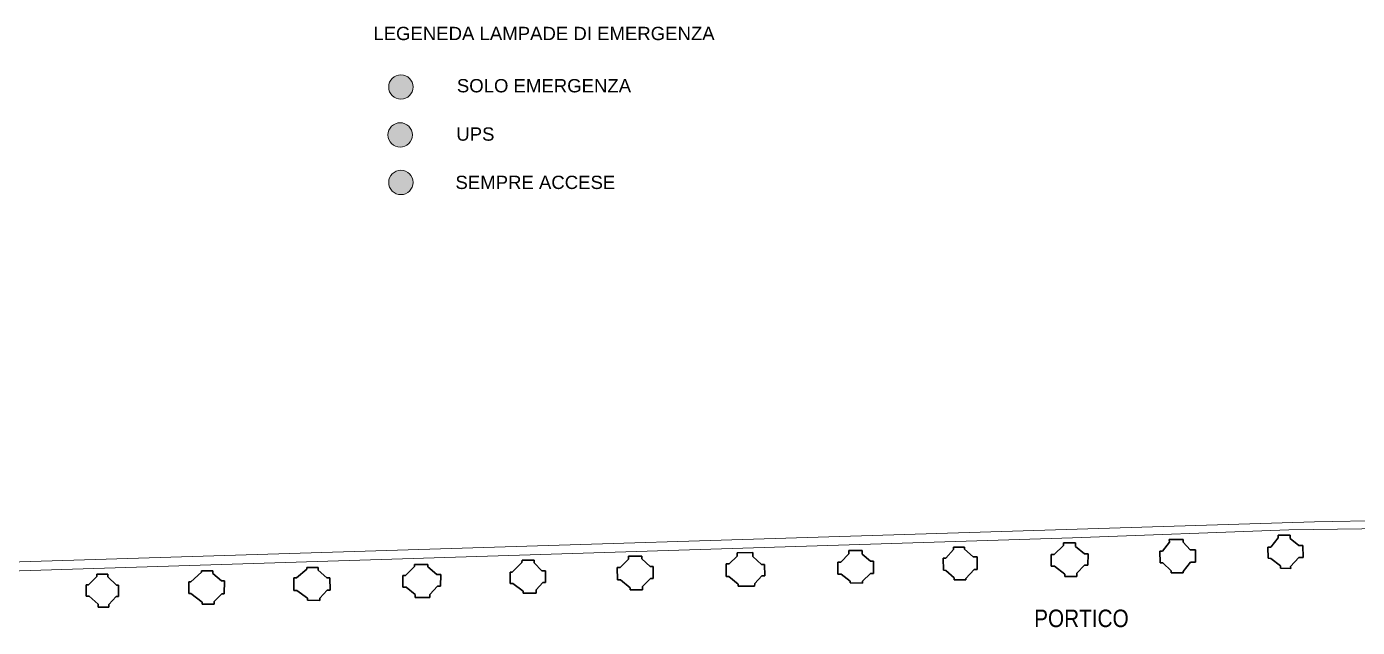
# Model space of a CAD drawing. Header units: millimetres. Extents: x 13761 to 25601, y 1427 to 9827.
# Drawn here: x 17031 to 20036, y 3949 to 5304 of the extents above; entities that cross this region are included whole.
import ezdxf
from ezdxf.enums import TextEntityAlignment as Align

# ---------------------------------------------------------------- set-up
doc = ezdxf.new("R2010")
doc.units = ezdxf.units.MM
doc.layers.add('lampade di emergenza S.E.', color=3, linetype='Continuous', lineweight=18)
doc.layers.add('muri', color=7, linetype='Continuous', lineweight=9)
doc.styles.add('ducale_200', font='arial.ttf', dxfattribs={"height": 1})
doc.styles.get("Standard").update_dxf_attribs({"font": 'arial.ttf'})

msp = doc.modelspace()

# ---------------------------------------------------------------- hatches: boundary and pattern name
at = {"layer": 'lampade di emergenza S.E.'}
for color, points in [(256, [(17848.6, 5168.2, 1), (17903.6, 5168.2, 1)]), (6, [(17847, 5060.1, 1), (17902, 5060.1, 1)]), (5, [(17848.6, 4952.8, 1), (17903.6, 4952.8, 1)])]:
    msp.add_hatch(color=color, dxfattribs=at).paths.add_polyline_path(points)

# ---------------------------------------------------------------- linework, layer by layer
msp.add_circle((17876.1, 5168.2), 27.5, dxfattribs=at)
at = {"layer": 'lampade di emergenza S.E.', "color": 6}
msp.add_circle((17874.5, 5060.1), 27.5, dxfattribs=at)
at = {"layer": 'lampade di emergenza S.E.', "color": 5}
msp.add_circle((17876.1, 4952.8), 27.5, dxfattribs=at)
at = {"layer": 'muri', "color": 252}
for p, q in [((19939.7, 4187.1), (21343.2, 4210)), ((16720.6, 4087.8), (19939.7, 4187.1)), ((21068.8, 4187.2), (19881.7, 4168.8)), ((19392.8, 4150.5), (16702.3, 4066.5)), ((19881.7, 4168.8), (19392.8, 4150.5))]:
    msp.add_line(p, q, dxfattribs=at)
at = {"layer": 'muri', "linetype": 'ByBlock', "lineweight": 30}
for p, q in [((19642.8, 4147.4), (19611.2, 4147.4)), ((19611.2, 4147.4), (19611.8, 4140.8)), ((19642.8, 4140.8), (19642.8, 4147.4)), ((19857.2, 4151), (19840.4, 4130.1)), ((19884.7, 4157.1), (19857.2, 4157.1)), ((19857.2, 4157.1), (19857.2, 4151)), ((19884.7, 4149.5), (19884.7, 4157.1)), ((19904.1, 4133.7), (19884.7, 4149.5)), ((18670.6, 4117.4), (18635.5, 4116.9)), ((18670.6, 4108.7), (18670.6, 4117.4)), ((18918.1, 4122.5), (18887.6, 4122.5)), ((18887.6, 4122.5), (18887.6, 4114.8)), ((18918.1, 4114.3), (18918.1, 4122.5)), ((19124.4, 4124.5), (19106.5, 4105.1)), ((19149.3, 4130.1), (19124.4, 4130.1)), ((19124.4, 4130.1), (19124.4, 4124.5)), ((19149.3, 4125), (19149.3, 4130.1)), ((19168.2, 4108.2), (19149.3, 4125)), ((19372.9, 4133.7), (19351.5, 4113.3)), ((19399.4, 4139.3), (19372.9, 4139.3)), ((19372.9, 4139.3), (19372.9, 4133.7)), ((19399.4, 4131.6), (19399.4, 4139.3)), ((19419.8, 4114.8), (19399.4, 4131.6)), ((19596, 4120.9), (19590.4, 4120.9)), ((19590.4, 4120.9), (19590.9, 4094.4)), ((19611.8, 4140.8), (19596, 4120.9)), ((19658.6, 4123.5), (19642.8, 4140.8)), ((19670.3, 4123.5), (19658.6, 4123.5)), ((19670.8, 4096), (19670.3, 4123.5)), ((19840.4, 4130.1), (19834.3, 4130.1)), ((19834.3, 4130.1), (19834.8, 4104.6)), ((19913.2, 4133.7), (19904.1, 4133.7)), ((19913.8, 4106.7), (19913.2, 4133.7)), ((17937.3, 4090.9), (17906.7, 4090.9)), ((17906.7, 4090.9), (17906.7, 4085.8)), ((17937.3, 4085.3), (17937.3, 4090.9)), ((18149.6, 4095), (18127.2, 4073.6)), ((18150.1, 4100.1), (18149.6, 4095)), ((18177.1, 4100.1), (18150.1, 4100.1)), ((18177.1, 4094.4), (18177.1, 4100.1)), ((18194.4, 4076.1), (18177.1, 4094.4)), ((18390.5, 4102.6), (18371.7, 4083.8)), ((18420.6, 4109.7), (18390.5, 4109.7)), ((18390.5, 4109.7), (18390.5, 4102.6)), ((18420.6, 4103.1), (18420.6, 4109.7)), ((18438.9, 4086.3), (18420.6, 4103.1)), ((18617.6, 4091.9), (18610.5, 4091.9)), ((18610.5, 4091.9), (18610.5, 4063.4)), ((18635.5, 4109.7), (18617.6, 4091.9)), ((18635.5, 4116.9), (18635.5, 4109.7)), ((18690.5, 4090.9), (18670.6, 4108.7)), ((18697.6, 4090.9), (18690.5, 4090.9)), ((18698.1, 4064.9), (18697.6, 4090.9)), ((18869.7, 4096), (18863.1, 4096)), ((18863.1, 4096), (18863.1, 4068.5)), ((18887.6, 4114.8), (18869.7, 4096)), ((18937, 4098.5), (18918.1, 4114.3)), ((18943.6, 4098.5), (18937, 4098.5)), ((18943.6, 4070.5), (18943.6, 4098.5)), ((19106.5, 4105.1), (19100.9, 4105.1)), ((19100.9, 4105.1), (19101.5, 4077.6)), ((19177.3, 4108.2), (19168.2, 4108.2)), ((19177.3, 4079.7), (19177.3, 4108.2)), ((19351.5, 4113.3), (19344.4, 4113.3)), ((19344.4, 4113.3), (19344.4, 4086.8)), ((19402.4, 4071), (19419.8, 4088.8)), ((19427.9, 4114.8), (19419.8, 4114.8)), ((19419.8, 4088.8), (19427.4, 4088.8)), ((19427.4, 4088.8), (19427.9, 4114.8)), ((19590.9, 4094.4), (19596.5, 4094.4)), ((19596.5, 4094.4), (19615.3, 4076.1)), ((19642.8, 4075.1), (19659.1, 4096)), ((19659.1, 4096), (19670.8, 4096)), ((19834.8, 4104.6), (19840.9, 4104.1)), ((19840.9, 4104.1), (19862.3, 4087.8)), ((19862.3, 4087.8), (19862.8, 4082.2)), ((19885.2, 4086.3), (19904.1, 4106.7)), ((19904.1, 4106.7), (19913.8, 4106.7)), ((17189.6, 4063.9), (17170.3, 4045)), ((17214.1, 4068.5), (17189.6, 4068.5)), ((17189.6, 4068.5), (17189.6, 4063.9)), ((17214.1, 4062.9), (17214.1, 4068.5)), ((17233.9, 4044), (17214.1, 4062.9)), ((17425.9, 4073.1), (17402, 4051.7)), ((17451.4, 4076.6), (17425.9, 4076.6)), ((17425.9, 4076.6), (17425.9, 4073.1)), ((17451.4, 4070), (17451.4, 4076.6)), ((17470.8, 4053.7), (17451.4, 4070)), ((17640.3, 4060.3), (17634.2, 4060.3)), ((17634.2, 4060.3), (17634.7, 4032.3)), ((17663.8, 4080.2), (17640.3, 4060.3)), ((17689.2, 4083.8), (17663.8, 4083.8)), ((17663.8, 4083.8), (17663.8, 4080.2)), ((17689.2, 4078.2), (17689.2, 4083.8)), ((17709.1, 4060.3), (17689.2, 4078.2)), ((17715.7, 4060.3), (17709.1, 4060.3)), ((17716.2, 4032.8), (17715.7, 4060.3)), ((17886.3, 4065.9), (17880.2, 4065.9)), ((17880.2, 4065.9), (17880.2, 4039.4)), ((17906.7, 4085.8), (17886.3, 4065.9)), ((17957.1, 4068), (17937.3, 4085.3)), ((17966.3, 4068), (17957.1, 4068)), ((17965.8, 4042), (17966.3, 4068)), ((18127.2, 4073.6), (18122.6, 4073.6)), ((18122.6, 4073.6), (18122.6, 4047.6)), ((18202.6, 4076.1), (18194.4, 4076.1)), ((18202.6, 4050.1), (18202.6, 4076.1)), ((18371.7, 4083.8), (18364.5, 4083.8)), ((18364.5, 4083.8), (18365, 4056.3)), ((18421.6, 4041), (18439.9, 4058.8)), ((18445.5, 4086.3), (18438.9, 4086.3)), ((18439.9, 4058.8), (18445.5, 4058.8)), ((18445.5, 4058.8), (18445.5, 4086.3)), ((18610.5, 4063.4), (18617.1, 4063.4)), ((18617.1, 4063.4), (18638, 4046.1)), ((18675.2, 4048.1), (18691.5, 4064.9)), ((18691.5, 4064.9), (18698.1, 4064.9)), ((18863.1, 4068.5), (18870.2, 4068.5)), ((18870.2, 4068.5), (18890.6, 4052.7)), ((18918.6, 4053.2), (18937, 4070.5)), ((18937, 4070.5), (18943.6, 4070.5)), ((19101.5, 4077.6), (19106.5, 4077.1)), ((19106.5, 4077.1), (19125.4, 4060.8)), ((19125.4, 4060.8), (19125.4, 4055.7)), ((19151.9, 4059.3), (19170.7, 4079.7)), ((19151.9, 4055.7), (19151.9, 4059.3)), ((19170.7, 4079.7), (19177.3, 4079.7)), ((19344.4, 4086.8), (19352.5, 4086.8)), ((19352.5, 4086.8), (19375.4, 4069)), ((19375.4, 4069), (19375.4, 4063.9)), ((19375.4, 4063.9), (19402.4, 4063.9)), ((19402.4, 4063.9), (19402.4, 4071)), ((19615.3, 4076.1), (19615.3, 4071.5)), ((19615.3, 4071.5), (19642.8, 4071.5)), ((19642.8, 4071.5), (19642.8, 4075.1)), ((19862.8, 4082.2), (19885.7, 4081.7)), ((19885.7, 4081.7), (19885.2, 4086.3)), ((17170.3, 4045), (17165.2, 4045)), ((17165.2, 4045), (17165.2, 4019.1)), ((17238.5, 4044), (17233.9, 4044)), ((17238.5, 4018.1), (17238.5, 4044)), ((17402, 4051.7), (17397.4, 4051.7)), ((17397.4, 4051.7), (17397.4, 4025.2)), ((17477.4, 4053.7), (17470.8, 4053.7)), ((17476.9, 4024.2), (17477.4, 4053.7)), ((17634.7, 4032.3), (17641.4, 4032.3)), ((17641.4, 4032.3), (17665.3, 4014.5)), ((17692.8, 4015), (17709.6, 4032.8)), ((17709.6, 4032.8), (17716.2, 4032.8)), ((17880.2, 4039.4), (17887.9, 4039.4)), ((17887.9, 4039.4), (17908.7, 4022.6)), ((17941.3, 4023.2), (17958.6, 4042)), ((17958.6, 4042), (17965.8, 4042)), ((18122.6, 4047.6), (18128.7, 4047.6)), ((18128.7, 4047.6), (18152.2, 4030.3)), ((18152.2, 4030.3), (18152.2, 4025.7)), ((18181.7, 4033.8), (18197, 4050.1)), ((18181.7, 4025.7), (18181.7, 4033.8)), ((18197, 4050.1), (18202.6, 4050.1)), ((18365, 4056.3), (18372.2, 4056.3)), ((18372.2, 4056.3), (18394.1, 4037.9)), ((18394.1, 4037.9), (18394.1, 4033.8)), ((18394.1, 4033.8), (18421.6, 4033.8)), ((18421.6, 4033.8), (18421.6, 4041)), ((18638, 4046.1), (18638, 4041.5)), ((18638, 4041.5), (18674.7, 4041.5)), ((18674.7, 4041.5), (18675.2, 4048.1)), ((18890.6, 4052.7), (18890.6, 4049.1)), ((18890.6, 4049.1), (18918.6, 4048.6)), ((18918.6, 4048.6), (18918.6, 4053.2)), ((19125.4, 4055.7), (19151.9, 4055.7)), ((17165.2, 4019.1), (17171.8, 4019.1)), ((17171.8, 4019.1), (17192.7, 4001.3)), ((17192.7, 4001.3), (17192.7, 3994.1)), ((17216.6, 4000.2), (17232.9, 4018.1)), ((17216.6, 3994.1), (17216.6, 4000.2)), ((17232.9, 4018.1), (17238.5, 4018.1)), ((17397.4, 4025.2), (17402, 4025.2)), ((17402, 4025.2), (17427, 4005.8)), ((17427, 4005.8), (17427, 4001.3)), ((17427, 4001.3), (17454.5, 4001.3)), ((17454.5, 4007.4), (17471.8, 4024.2)), ((17454.5, 4001.3), (17454.5, 4007.4)), ((17471.8, 4024.2), (17476.9, 4024.2)), ((17665.3, 4014.5), (17665.3, 4009.9)), ((17665.3, 4009.9), (17692.8, 4009.4)), ((17692.8, 4009.4), (17692.8, 4015)), ((17908.7, 4022.6), (17908.7, 4016.5)), ((17908.7, 4016.5), (17941.3, 4016.5)), ((17941.3, 4016.5), (17941.3, 4023.2)), ((18152.2, 4025.7), (18181.7, 4025.7)), ((17192.7, 3994.1), (17216.6, 3994.1))]:
    msp.add_line(p, q, dxfattribs=at)

# ---------------------------------------------------------------- texts
at = {"layer": 'muri', "linetype": 'ByBlock', "lineweight": 30, "style": 'ducale_200'}
for s, p in [('LEGENEDA LAMPADE DI EMERGENZA ', (18205.1, 5274)), ('SOLO EMERGENZA ', (18205.1, 5156.1)), ('UPS', (18044.3, 5047)), ('SEMPRE ACCESE', (18179.8, 4938))]:
    msp.add_text(s, height=30, dxfattribs=at).set_placement(p, align=Align.CENTER)
at = {"layer": 'muri', "linetype": 'ByBlock', "lineweight": 30, "width": 0.85}
msp.add_text('PORTICO', height=39.48, dxfattribs=at).set_placement((19413, 3949.4), align=Align.CENTER)

doc.saveas('drawing.dxf')
